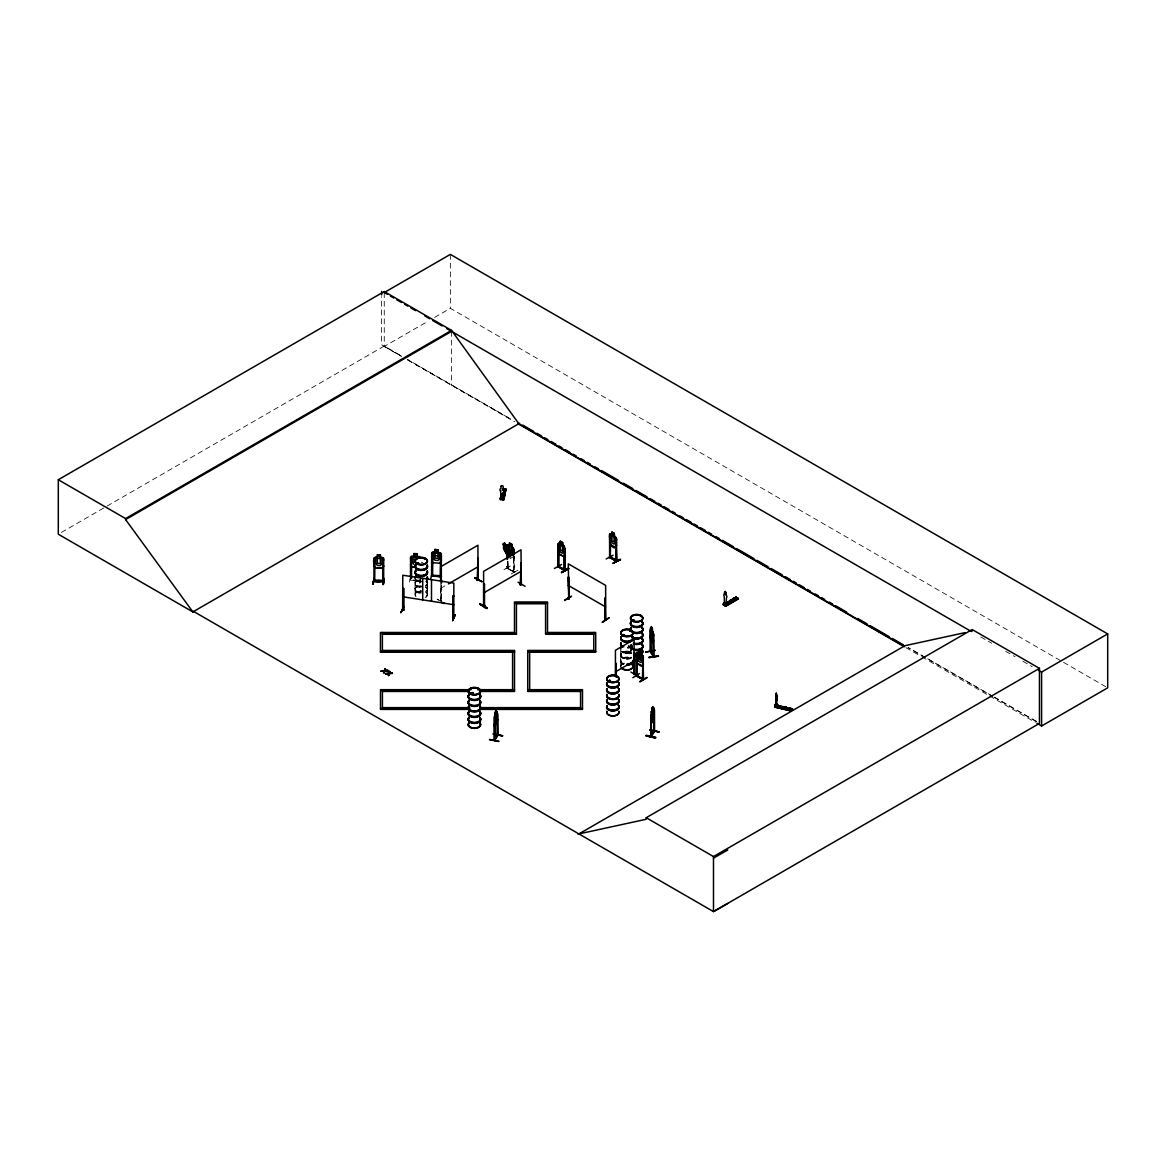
<?xml version="1.0" encoding="UTF-8"?>
<svg xmlns="http://www.w3.org/2000/svg" width="1166" height="1166" viewBox="0 0 1166 1166"><rect width="100%" height="100%" fill="white"/><g stroke="black" fill="none" stroke-linecap="round" stroke-linejoin="round"><path stroke-width="0.75" stroke-dasharray="5 3.75" d="M415.096 583.787L415.081 588.859L415.096 586.323M427.252 582.067L427.47 588.947M620.735 655.598L620.735 660.67L620.749 658.134M415.271 588.028L415.081 588.801A6.165 3.556 0 0 1 421.261 585.245M415.081 582.913L415.081 578.074M620.735 654.709L620.735 649.87M415.081 588.888L415.096 588.859A6.165 3.556 0 0 0 421.261 592.372M410.33 577.185L409.383 582.869L410.855 576.762M419.352 580.683L419.264 579.866M421.29 577.768L419.789 583.452L420.751 577.316M419.789 583.452L420.766 577.316M415.271 582.067L415.271 584.632M421.261 592.765A6.267 3.615 0 0 1 414.994 589.151L415.169 588.276M419.643 591.118L421.261 591.002L415.825 592.794L415.169 595.666M427.252 590.579L427.587 589.355M620.924 653.878L620.924 656.429M620.822 660.087L620.604 661.049L620.924 659.825M620.604 666.456L621.463 664.62L625.297 662.915M624.568 652.202L623.154 651.575M630.077 647.902L630.806 647.684M630.675 645.119L630.631 647.596M630.019 647.99L630.893 648.179M630.354 651.75L632.22 649.141A6.267 3.615 0 0 1 632.234 643.996M513.2 558.397L513.973 556.284M507.91 567.959C505.723 566.822 509.775 567.915 507.735 568.687M507.123 568.323L514.046 572.317M508.157 568.614L507.837 561.516M513.448 571.223C521.304 576.237 493.553 557.494 514.017 572.36M513.652 557.421L513.638 571.763M507.458 561.006L507.385 568.163L514.381 572.185L514.293 554.2M415.198 593.698L415.825 592.824M426.712 596.569L427.368 593.713L425.707 592.051M623.227 651.823L623.795 652.129M425.707 597.327L426.698 596.584M441.564 600.475L440.588 600.621L440.602 584.793M61.448 532.41L105.508 506.962M107.083 506.059L384.255 346.025L401.468 355.965M384.255 292.549L384.255 346.477L428.33 321.044M434.612 317.4L450.353 308.32L1061.978 661.443M440.602 588.378L446.826 584.793M509.906 558.791L513.681 556.605M513.332 558.47L514.046 556.24L514.002 572.317M517.85 570.276L510.723 574.299L517.806 569.897M418.623 580.537L417.515 580.741M441.112 600.359L441.229 581.28M418.434 580.624L417.545 580.624M624.087 652.421L622.863 652.231M420.037 580.755L420.154 579.91M507.56 568.221L507.21 561.152M413.055 580.1L420.285 580.508M410.49 580.158L420.256 580.697L420.183 579.721M623.154 652.537L624.408 651.721M623.795 652.741L631.345 652.173A6.194 3.571 0 0 1 621.551 651.415M631.345 657.551A6.267 3.615 0 0 1 622.484 657.551A6.267 3.615 0 0 1 622.484 652.435L626.914 653.47L631.345 652.406A6.267 3.615 0 0 0 622.484 652.435L621.478 651.648M623.781 652.96L621.478 651.415M416.83 580.362L421.261 581.426A6.165 3.556 0 0 1 416.903 580.333A6.165 3.556 0 0 0 415.562 584.21A6.165 3.556 0 0 0 421.261 586.411M416.83 580.61L421.261 581.674A6.194 3.571 0 0 1 415.898 579.852L416.845 580.581L415.825 579.852M439.946 600.752L437.104 599.149L439.888 600.825M401.235 356.096L381.617 344.815L381.617 296.689M407.517 359.711L511 419.221L407.736 359.58M925.265 657.449L908.023 647.524L925.221 657.464M992.689 696.219L926.839 658.338L992.514 696.321M994.248 697.108L1036.589 721.462M1063.567 662.346L1107.7 687.838M980.766 636.942L991.683 643.238M1005.719 651.342L1015.09 656.75M1022.888 661.253L1032.245 666.66M994.073 697.21L1036.326 721.608M384.255 346.477L401.468 356.417M407.736 360.032L514.658 421.757M905.924 647.655L920.12 655.86M921.708 656.764L987.966 695.023M989.54 695.942L1035.291 722.352M510.387 565.991L503.362 570.014L510.737 565.772M513.404 571.981L513.419 557.567M630.354 651.809L631.214 653.66A6.18 3.571 0 0 1 632.293 649.36M620.604 661.151L620.924 662.39M427.252 588.028L427.587 589.253M421.261 585.842A6.267 3.615 0 0 0 414.994 589.457L415.271 590.579M630.471 646.751L630.514 651.881M620.72 661.457L620.735 666.384M427.441 582.971L427.441 578.074M421.261 586.25A6.165 3.556 0 0 0 415.096 589.807L415.081 589.69A6.165 3.556 0 0 0 421.261 593.363M415.067 589.69L415.111 594.791M427.456 588.859L427.441 583.845M508.085 561.371L507.91 568.746M451.548 331.392L451.548 385.319M450.353 254.392L450.353 308.32M441.462 584.895L441.302 600.519M440.835 581.79L440.835 600.84M632.293 649.418A6.18 3.571 0 0 1 632.293 644.375M631.316 653.324A6.165 3.556 0 0 1 632.307 649.025M632.293 648.427A6.18 3.571 0 0 1 631.316 644.113M632.234 648.806A6.267 3.615 0 0 1 631.243 644.434M632.249 645.425A6.165 3.556 0 0 1 625.311 647.086M632.249 646.416A6.165 3.556 0 0 1 625.311 648.077M622.571 651.794A6.136 3.542 0 0 0 631.258 651.794A6.194 3.571 0 0 1 621.551 651.196M628.503 645.862A6.136 3.542 0 0 1 632.234 647.509M632.336 646.095A6.267 3.615 0 0 1 625.297 647.786M632.336 645.789A6.267 3.615 0 0 1 625.297 647.48M632.278 647.626A6.194 3.571 0 0 0 628.518 645.964L632.351 647.873L628.532 646.183A6.194 3.571 0 0 1 632.278 647.844M623.825 664.693A6.18 3.571 0 0 1 622.003 659.431A6.18 3.571 0 0 1 631.287 659.082M623.781 664.387A6.267 3.615 0 0 1 621.944 659.052A6.267 3.615 0 0 1 631.345 658.703M620.939 665.669A6.194 3.571 0 0 1 623.81 663.498M620.764 666.238A6.151 3.556 0 0 1 625.326 662.813M631.345 657.857A6.267 3.615 0 0 1 622.484 657.857A6.267 3.615 0 0 1 622.484 652.741A6.267 3.615 0 0 1 631.345 652.741M623.825 663.702A6.18 3.571 0 0 1 622.003 658.44A6.18 3.571 0 0 1 631.287 658.076M631.272 658.163A6.165 3.556 0 0 1 622.557 658.163A6.165 3.556 0 0 1 622.557 653.135A6.165 3.556 0 0 1 631.272 653.135M623.781 664.081A6.267 3.615 0 0 1 621.944 658.746A6.267 3.615 0 0 1 631.345 658.396M631.272 657.172A6.165 3.556 0 0 1 622.557 657.172A6.165 3.556 0 0 1 622.557 652.129A6.165 3.556 0 0 1 631.272 652.129M631.258 652.683A6.136 3.542 0 0 1 620.982 651.094M628.503 646.751A6.136 3.542 0 0 1 632.234 648.398M421.261 581.047A6.165 3.556 0 0 1 416.903 579.998M421.261 562.318A6.18 3.571 0 0 1 422.864 562.449M425.619 587.285A6.165 3.556 0 0 1 425.619 592.328A6.194 3.571 0 0 1 425.648 597.313M425.692 586.906A6.267 3.615 0 0 1 425.692 592.022M421.261 593.071A6.267 3.615 0 0 1 414.994 589.457M415.898 596.584A6.194 3.571 0 0 1 421.261 591.22M425.605 591.949A6.136 3.542 0 0 1 425.605 596.963M415.941 596.22A6.136 3.542 0 0 1 421.261 590.9M426.698 581.703A6.267 3.615 0 0 1 425.692 586.061M421.261 587.125A6.267 3.615 0 0 1 415.052 583.977L415.096 583.845A6.165 3.556 0 0 0 421.261 587.416M419.643 580.012A6.267 3.615 0 0 0 415.052 583.977A6.165 3.556 0 0 1 421.261 580.289M425.619 591.322A6.165 3.556 0 0 0 425.619 586.294A6.165 3.556 0 0 0 425.619 581.338M425.692 586.6A6.267 3.615 0 0 1 425.692 591.716M414.994 589.151A6.267 3.615 0 0 1 421.261 585.536M426.698 581.397A6.267 3.615 0 0 1 425.692 585.755M421.261 586.819A6.267 3.615 0 0 1 415.213 584.137A6.267 3.615 0 0 1 418.128 580.07M427.222 581.936A6.165 3.556 0 0 1 425.619 585.376M421.261 581.936A6.151 3.556 0 0 1 415.941 580.158M427.441 589.777L427.426 594.791L427.456 589.69"/><path stroke-width="1.5" d="M784.543 708.17L785.724 707.791M776.279 693.07L777.372 696.146L776.075 706.115L775.784 699.396L775.958 706.086L777.241 696.117M775.769 699.236L775.973 694.12M776.221 704.803L775.419 704.628M510.504 553.398L507.982 550.439L507.152 546.592L505.17 547.758L508.172 553.034L509.673 552.159L506.671 546.839L507.268 549.973L504.528 548.064L507.312 550.804L508.172 554.768L508.012 551.226L510.606 553.456M503.202 498.276L503.683 491.294A2.201 1.778 12.3 0 0 503.231 488.423L503.085 486.033L501.832 485.595M775.113 705.896C775.39 702.938 776.702 705.226 775.55 704.439M497.197 722.264L497.445 719.058L497.197 722.264L494.486 726.374L497.08 722.191M724.436 603.944L724.261 596.496A2.201 1.268 60 0 1 724.494 593.917L725.369 591.468M723.911 605.081L736.373 597.458L723.853 605.067C723.066 601.539 726.651 604.586 724.203 603.143L724.086 604.79M724.99 603.624L724.917 605.125M489.676 739.448L499.019 741.445L489.516 739.769M646.11 735.965C674.677 742.246 626.871 730.936 655.409 737.947M646.27 735.659L655.598 737.641M646.27 735.309L655.598 737.218M776.09 694.149L776.294 693.333M775.682 697.982L775.9 696.874M501.074 486.091L501.584 485.581M502.094 498.203L502.284 497.27M501.832 497.474L502.313 497.459M373.995 565.262L375.073 567.871L382.594 568.381L383.701 565.743L382.506 568.294L374.986 567.959C372.479 560.54 372.537 553.792 382.565 557.61L383.701 558.674L383.629 581.849M374.869 559.549L373.936 559.695L374.869 559.549L374.723 581.368L374.942 580.537M372.887 583.918L374.257 578.205M373.309 583.889L374.271 577.87M374.33 578.307L372.829 583.977L374.33 577.87M374.84 580.522L373.907 580.245M380.466 554.899L377.23 554.666L377.332 557.479L375.714 558.266L375.714 563.222L377.332 565.437L380.349 565.597L381.967 563.572L381.967 558.616L380.349 557.639L380.466 554.841M382.55 557.683L383.585 558.703M382.74 559.986L383.629 560.03L382.74 559.986L382.71 581.747C386.675 579.531 376.822 583.787 373.907 581.032M382.608 581.178C387.404 580.712 373.033 578.919 373.834 581.266M383.25 584.56L384.212 578.409L383.308 584.151M383.337 584.487L384.328 578.817M410.549 564.155L411.54 566.851L416.116 567.055L411.554 566.793L410.665 564.096M411.379 558.645L410.534 558.397L411.379 558.645L411.379 578.409M413.784 556.269L413.784 553.558L417.02 553.733L417.02 556.401M420.256 557.567L419.119 556.517L411.583 556.095L410.549 556.984L410.49 576.572M653.412 640.717L653.077 642.83L653.543 640.775M500.564 491.148L500.593 491.061A2.201 1.778 12.3 0 1 501.045 488.262L501.045 486.324M501.191 494.399L500.097 499.529L503.872 499.777L505.855 489.122L502.575 488.889M501.453 494.195C500.418 500.345 499.893 498.538 500.812 498.101L503.843 497.576L503.843 498.509L500.331 498.378M500.943 499.471L502.094 494.253M501.978 496.177L500.71 499.573M502.473 497.707L501.467 497.634M505.476 489.487C497.503 521.217 510.504 467.333 503.843 499.791M505.213 489.254L502.706 499.704M503.231 499.733L505.855 489.122M417.413 562.945L418.667 563.688M424.905 558.835L424.38 559.389L425.211 559.01M470.554 693.362L470.991 692.75M470.991 693.683C469.14 692.648 473.483 692.852 471.297 693.683M471.968 693.624L471.297 692.75M477.579 689.514L478.599 689.354L477.783 689.631M477.798 689.091L478.118 689.208M610.328 681.104L608.783 681.104M610.488 681.075C610.299 679.18 607.588 681.935 609.41 680.332M622.804 634.814L622.965 635.485M623.067 634.741L623.387 635.63L624.145 634.931M624.291 634.931L624.466 634.814M615.998 677.096L616.989 676.863M616.406 676.499L617.018 676.95M630.077 631.258L630.704 630.646L630.412 631.404M634.319 620.239L632.715 619.991L633.867 620.866M631.243 627.774A6.267 3.615 0 0 0 630.617 630.529L630.85 630.806M640.557 616.406L640.688 616.173M732.612 600.548L731.884 600.271M650.992 651.094L650.351 650.701M651.036 651.94L650.278 651.459L650.307 628.445M653.222 655.511L653.864 656.779L653.543 634.654M650.599 627.978L653.543 633.648L653.543 656.837L653.383 655.962M655 650.132L645.745 652.202M775.215 704.366L775.259 705.926M494.224 740.308L494.136 717.192L497.197 711.566L497.605 735.717L497.969 734.361L497.226 734.857M494.238 739.579L494.573 739.04M494.923 739.244L497.43 735.148M494.88 740.016L494.151 739.594L494.894 739.186M497.911 735.25L497.576 713.534L497.226 735.644M651.182 711.887L650.788 736.635L654.563 730.572L653.82 731.067M653.82 731.301L650.745 735.804L651.167 736.693L651.138 714.525L651.532 736.125M653.835 731.738L654.141 708.17L653.849 731.796L654.199 730.47M654.49 731.446L651.284 736.606M432.528 554.462L431.639 554.389L432.528 554.462L432.411 576.077L432.586 554.258M430.75 578.555L432.222 572.943M432.528 575.246L431.624 574.94M432.688 575.29L441.302 575.756M440.398 554.958L441.287 555.031L440.398 554.958L440.442 576.762M440.252 576.704L440.442 576.004M440.617 579.079L441.389 576.266L441.156 579.531M431.682 559.942L432.673 562.682L440.238 563.295L441.331 560.759L441.331 553.631L438.022 552.48M434.918 552.101L434.918 549.448L438.125 549.74L438.008 552.538L439.611 553.573L439.611 558.529L438.008 560.496L435.005 560.234L433.402 557.96L433.402 553.005L435.005 552.261L435.02 549.55M440.223 563.353L441.331 560.759M777.635 704.41L775.856 704.133L777.635 704.41L776.337 707.092L776.439 706.028L774.763 705.619L774.661 706.683L791.481 710.502L774.559 707.033L791.073 711.041L792.414 708.768L790.752 708.36L789.455 710.123M792.414 708.768L792.064 709.657L775.594 705.619L775.958 704.002M791.044 711.071L792.414 708.957L775.507 705.357L775.113 704.322M444.129 603.23L440.967 602.21M479.765 604.352C492.562 609.803 485.93 610.328 480.159 603.697M480.115 603.769L486.849 608.317M487.155 607.778L480.057 604.148M496.395 712.922L496.337 710.094L494.69 716.303L494.53 740.497L497.911 735.207M651.838 710.75L651.838 718.708C654.286 716.536 654.009 703.725 651.838 708.097L651.94 710.764L651.911 708.083M725.223 603.376L724.246 603.565M564.869 554.608L563.994 556.838L558.601 553.719L557.887 550.673L558.674 553.675L564.023 556.663M616.479 545.367L615.692 547.656L616.552 545.426M636.257 675.989L636.286 652.829L637.088 652.26L643.18 656.808L642.379 666.121L636.986 663.002L636.286 659.941M642.364 665.975L643.136 663.848M643.224 663.804C643.326 669.211 635.324 663.265 636.432 659.927M384.124 672.957L384.838 670.756L387.826 670.363L384.838 671.193L384.124 672.957L384.139 670.8L383.556 672.622M388.672 675.58L389.386 673.38L392.374 672.986L389.386 673.817L388.672 675.58L388.686 673.423M384.241 670.873L381.209 671.266L384.241 670.873L384.94 668.701L385.509 669.473L384.94 668.701M388.103 675.245L389.488 671.325L389.488 673.452M389.488 671.325L388.788 673.511L385.757 673.89L388.788 673.059M385.509 669.022L384.94 670.829L387.826 670.363M389.386 673.817L390.056 671.645M403.567 588.655L402.707 588.524L403.567 588.655L403.538 610.241M403.421 607.092L400.871 612.675L403.83 607.092M403.83 606.786L400.885 612.631M452.874 596.292L453.836 596.22L452.874 596.292L452.874 617.863L453.807 618.024L453.836 583.117L402.795 575.217L402.62 610.11L403.684 609.978M402.693 609.104L403.669 609.672M453.006 616.858L453.851 617.222L452.787 617.28M453.851 616.96L452.802 617.878L452.962 596.088M455.163 614.701L452.641 620.676M452.729 620.618L455.279 615.109M503.187 493.641L504.018 493.131L503.187 492.65M775.609 705.619L775.944 704.934L774.661 706.815L791.218 710.852M554.418 568.469L561.487 564.533M613.112 555.249L606.16 558.951M571.5 596.38L564.606 600.111M632.832 677.723L639.449 673.569M784.324 707.675L784.893 708.403M567.944 598.624L569.008 598.872L568.279 576.922L568.687 599.047L568.294 597.662M568.993 598.114L568.323 597.706M604.673 619.059L605.737 619.292L604.804 619.131M637.277 675.391L636.534 674.968L636.811 676.309L637.19 654.592L636.315 654.374L636.957 654.738M643.224 679.093L642.743 678.772M558.805 548.909L558.631 567.07L558.106 565.699M610.59 556.94L609.541 556.663L610.226 557.115M616.012 560.35C601.86 553.631 618.752 559.651 616.552 561.502L616.479 538.298L614.176 536.083M609.862 557.348L616.727 561.225M478.206 580.085L477.258 580.333L477.958 558.354L477.725 579.648M484.021 605.402L484.575 605.212M484.502 584.253L483.628 584.472L484.502 584.253L484.502 605.897L484.59 605.023M521.246 584.647L520.998 562.901L520.298 584.88L521.333 584.603L520.998 549.798L483.628 571.369L483.555 606.087L484.59 605.81M636.825 662.346L641.227 654.738L642.379 655.394L643.297 656.735L643.297 679.924L642.801 678.539M495.433 712.032L496.104 710.983L495.433 712.922M494.865 718.387L494.894 739.9M502.604 735.775L493.145 733.982L502.59 735.746M493.305 733.808L502.415 736.067M494.238 740.366L497.576 735.105M652.027 708.243L652.989 706.465M652.027 709.132L652.698 707.194M651.094 711.93L654.097 708.258M654.476 709.817L654.563 731.359M649.71 730.31L659.198 731.971L649.885 729.974M418.171 563.586L417.574 563.061M634.042 620.225L633.051 620.458M633.896 620.574L632.613 620.56M786.482 707.31C782.721 711.595 788.988 706.436 784.805 706.902L783.508 708.666M789.63 708.272L787.954 707.675L786.671 709.438M789.63 708.097L788.347 709.846M444.071 603.609L441.258 602.006M653.193 656.312L653.222 634.727L653.835 635.149M653.835 656.72L650.672 651.43M477.258 579.546L478.031 579.094M477.258 580.333L478.031 579.881M520.298 584.093L521.319 583.787L520.59 584.253M520.284 584.836L520.998 583.685M431.799 552.859L435.02 552.203M503.435 499.762L503.61 498.625M431.595 575.756L441.258 576.572M471.909 693.522L470.889 693.887M630.981 631.156L630.208 631.214M731.242 600.49L732.394 600.242L732.248 601.058M507.808 556.269L503.348 547.437L507.982 544.653L514.119 549.171L514.046 554.55M558.703 542.977L564.053 546.067L562.566 545.207L562.566 542.554L563.557 551.81L562.42 553.267L560.263 552.028L559.126 549.244L559.126 544.289L560.263 543.881L557.887 543.545L557.844 566.661L558.805 566.078M616.479 561.458L609.614 557.494L609.585 534.378L611.961 534.713M609.658 534.451L610.386 533.809L615.706 536.972M723.299 604.629L725.791 606.16L738.457 598.858L735.921 597.021L734.638 597.939M726.899 605.11L726.899 604.177L724.99 605.722L738.267 598.537L735.921 597.196L723.08 604.615M725.135 605.679L738.253 598.362M738.136 598.697L725.762 606.174M615.998 675.478L615.75 663.221L615.677 675.668M634.042 674.196L634.115 652.61L634.391 674.385M637.817 676.163L630.937 672.068M441.462 579.691C439.771 579.502 442.949 580.435 441.462 583.16M477.506 580.464L478.206 558.485M474.635 577.942L482.068 581.732L475.014 577.709M520.532 585.026L521.246 563.047M518.025 582.228L525.108 586.279M484.502 605.824L483.803 606.233L483.875 584.618M568.746 599.047L568.921 577.287M605.154 619.7L605.008 598.129L605.475 620.254L604.688 619.248M609.118 617.761L602.501 622.396M602.181 622.178L609.075 617.703M640.834 651.911L638.589 650.541L640.979 651.823L640.906 654.52M636.286 652.829L636.563 675.799L643.545 679.749L642.816 657.799L642.583 679.603L642.816 663.192M640.906 651.867L641.985 661.064L640.834 662.521L638.677 661.297L637.51 658.513L638.662 650.497M643.224 656.779L642.481 655.321L643.166 656.808M643.457 658.163L642.583 657.945M636.607 675.012L637.03 675.566M646.955 677.781L639.93 681.891M646.941 677.431L639.974 681.469M193.731 611.523L192.973 611.975L58.3 534.217L58.3 479.736L384.255 291.544L451.548 330.386L518.841 423.724L904.116 646.168M384.255 291.544L384.255 292.549L450.353 254.392L1107.7 633.91L1107.7 687.838L1041.602 725.995L1036.88 723.255M58.3 479.736L125.593 518.579L451.548 330.386M727.759 903.475L713.49 911.608L193.643 611.48L192.871 611.917L125.593 519.584L451.548 331.392M192.871 611.917L519.599 423.287M504.528 543.006L502.838 543.968L504.368 548.224L509.455 555.293L510.956 554.418L510.475 551.707L507.472 546.431L506.131 545.95C502.881 537.963 505.111 548.224 507.254 545.178L507.21 559.345M504.528 546.752L503.493 548.734L507.851 556.226M448.385 583.889L477.958 566.807M558.179 544.959L558.805 545.324M483.628 592.94L520.998 571.369M565.029 570.466L564.067 570.247L564.155 548.69L565.029 548.909L565.102 570.524L558.179 566.53L558.179 550.352M565.029 548.909L564.155 548.69M614.103 533.474L611.961 532.06L611.961 534.888L610.809 535.107L610.809 540.062L611.961 542.846L614.103 544.085L615.254 542.627L614.263 533.387L614.263 536.039M609.585 534.378L610.328 557.902L610.488 543.341M610.255 536.287L609.614 535.923L610.328 557.902M558.631 566.516L565.029 569.678M616.377 561.429L616.085 539.377L616.727 561.283M564.329 569.518L558.281 566.545M616.727 539.741L615.852 539.523M568.877 568.775L561.487 572.623L568.498 568.134M561.516 572.2L568.542 568.192M561.546 572.579L568.585 568.571M610.372 544.493C608.069 536.651 611.159 549.958 615.765 547.612M616.202 560.963L616.085 546.562M613.17 563.003L620.56 559.622L613.214 563.061M724.494 591.964L724.596 593.858M726.126 592.561L725.267 591.512M724.596 603.42L726.054 604.571L726.476 597.764A2.201 1.268 60 0 0 726.054 594.806L726.141 594.747M723.284 603.565L724.567 602.822M730.076 600.388C736.329 603.201 727.351 600.854 731.359 599.645L733.691 601.19L731.359 599.645M732.496 598.989C738.748 601.802 729.785 599.455 733.778 598.245L736.125 599.79L733.778 598.245M723.547 604.906L736.402 597.59M723.459 603.667L725.427 605.562L726.899 604.177M724.975 605.693L738.122 598.697M615.429 671.864L634.115 661.078M578.161 834.36L904.889 645.716L965.084 632.628M578.919 833.909L646.212 819.275L646.212 817.716L972.167 629.523L1039.46 668.366L1039.46 723.416L713.49 911.608L713.49 856.558L1039.46 668.366M972.167 631.083L971.409 631.535L446.855 328.681M1038.483 670.261L1041.602 672.068L1107.7 633.91M507.91 544.697L509.615 545.703L509.615 543.05M507.458 546.621L507.837 557.916M509.469 545.615L509.469 542.948L511.83 544.245L512.821 553.486L511.685 554.943L509.542 553.704L508.391 550.92L508.391 545.965L509.542 545.746M511.83 544.245L511.685 546.985L513.317 547.758M513.419 555.774L513.652 550.235L514.293 554.2M514.293 550.6L513.419 550.381M507.953 555.351C506.714 548.064 506.846 557.552 510.65 556.911M383.57 581.819L373.936 581.266L373.995 558.091M713.49 858.132L727.759 849.999M507.181 545.222L512.559 553.529M431.799 574.955L432.586 574.998M432.63 575.261L431.566 575.975L431.712 552.757L432.732 551.912L440.15 552.728L441.316 553.69L441.331 576.806L431.741 575.989M477.914 579.925L477.958 545.236L440.602 566.807L440.602 581.193M417.137 563.338L418.623 563.572M732.394 600.84L731.519 600.913M609.862 680.959L608.885 681.323M453.749 617.208L453.72 618.038M505.184 489.356L502.575 489.079M633.051 619.787L632.876 620.574M623.154 634.61L624.116 634.61M624.087 635.455L622.746 635.004M651.328 626.536L652.873 632.759L652.348 638.953C649.229 636.957 651.809 622.28 651.459 629.305M652.377 628.299L652.479 630.937M650.963 630.34L650.351 629.917L651.007 651.969M653.441 633.663L653.062 632.103M650.599 638.662C649.943 630.748 650.337 641.664 653.077 642.83L650.613 638.618M653.179 655.671L650.351 651.488L653.383 656.75M649.025 657.289L658.571 656.181L649.039 657.362M649.025 657.741L658.411 655.846M609.789 556.517L610.226 557.902M381.209 670.814L387.826 670.814M381.209 671.266L384.139 671.252M389.488 673.001L392.374 672.986M385.757 673.438L392.374 673.438M385.757 673.89L388.686 673.875M474.693 577.826L481.675 581.513M470.991 693.027L472.099 693.347M374.869 580.566L373.936 580.537M604.935 619.671L605.737 620.079L605.635 585.39L568.279 563.819L568.877 598.799M642.612 678.787L637.03 675.784L643.297 679.137M558.514 566.253L557.96 565.947M564.548 569.329L564.854 570.67L564.781 547.466L563.98 546.111M503.187 492.81L504.018 493.276M514.498 603.099L547.51 603.099M516.232 603.769L545.775 603.769M514.498 632.482L380.466 632.482L380.466 652.231L514.512 652.217M547.51 632.468L595.709 632.468L595.709 652.217L527.732 652.217M382.39 633.604L516.421 633.604M545.586 633.604L593.771 633.59M382.39 634.275L516.421 634.275L516.421 603.099M593.771 634.26L545.586 634.275L545.586 603.099M382.39 650.439L514.498 650.439L514.512 691.453L480.144 691.453M593.771 650.424L527.732 650.424L527.732 691.453L580.566 691.453M527.732 651.094L593.771 651.094M382.39 651.109L514.498 651.109M380.466 651.561L514.512 651.532M527.732 651.532L595.709 651.532M471.093 689.674L380.495 689.674L380.495 709.409L469.679 709.409M478.322 689.674L514.512 689.674M527.732 689.674L582.49 689.674L582.49 709.409L480.581 709.409M382.419 690.782L469.286 690.782M480.144 690.782L514.512 690.782M527.732 690.782L580.566 690.782M382.419 691.453L469.286 691.453M382.419 707.631L469.679 707.631M480.581 707.631L580.566 707.631M382.419 708.301L469.679 708.301M480.581 708.301L580.566 708.301M380.495 708.739L469.679 708.739M480.581 708.739L582.49 708.739M496.293 712.892L496.293 720.865L495.244 722.512L494.69 721.258M402.766 609.075L402.766 609.862M416.903 557.421L413.886 557.261L413.886 562.216M403.451 609.483L402.605 610.08L403.567 610.226M502.342 489.924L505.621 490.347L502.342 490.114M417.472 563.207L418.142 562.974M623.46 635.208L623.81 635.208A6.267 3.615 0 0 0 622.484 635.776M609.556 680.376L610.386 680.653M435.005 549.609L438.008 549.886M431.682 555.337L441.316 556.197M402.795 596.788L453.836 604.688M495.215 711.858L495.215 714.51M418.507 562.857L417.064 563.44M776.075 694.411L776.075 696.35M775.856 704.876L792.516 709.045M792.355 709.278L775.754 705.401M605.285 620.195L605.008 598.129M558.543 567.084L558.558 545.455M564.504 570.145L564.402 555.745M624.058 634.858L623.81 634.639A6.165 3.556 0 0 0 621.565 635.907M571.18 596.263L564.606 600.563M643.224 679.88L636.359 676.003M384.255 292.549L387.389 294.357M390.523 296.164L393.656 297.971M396.775 299.779L401.468 302.49M404.602 304.297L407.736 306.104M410.869 307.911L415.562 310.622M424.949 316.044L429.642 318.755M432.775 320.563L442.162 325.97M522.747 425.094L533.751 431.449M536.899 433.271L541.622 435.997M544.755 437.804L547.903 439.626M551.052 441.433L555.774 444.159M558.922 445.98L562.056 447.802M565.204 449.61L569.926 452.335M573.074 454.157L576.208 455.964M580.93 458.69L584.079 460.512M587.227 462.319L590.36 464.141M595.083 466.866L598.231 468.674M601.379 470.496L618.68 480.479M623.387 483.205L632.832 488.656M635.966 490.463L646.984 496.818M650.118 498.64L654.84 501.365M657.988 503.173L661.137 504.995M664.285 506.816L668.993 509.527M672.141 511.349L675.289 513.171M679.997 515.882L683.145 517.704M686.293 519.526L691.015 522.251M694.164 524.059L697.297 525.881M700.445 527.688L705.168 530.413M708.316 532.235L711.449 534.043M716.172 536.768L719.32 538.59M722.468 540.397L733.472 546.752M736.62 548.574L753.921 558.558M757.055 560.38L768.073 566.734M771.207 568.542L782.226 574.911M785.359 576.718L790.082 579.444M793.23 581.266L796.378 583.073M799.526 584.895L804.234 587.62M807.382 589.428L810.53 591.249M815.238 593.975L818.386 595.782M821.534 597.604L824.683 599.411M829.405 602.137L832.539 603.959M835.687 605.766L846.691 612.135M857.71 618.49L867.14 623.927M870.288 625.748L889.162 636.636M892.296 638.458L903.315 644.813M517.806 423.579L904.35 646.751M734.638 597.75L736.97 599.105M611.888 532.104L614.263 533.387M724.086 603.216L726.141 604.513M610.43 544.449L615.706 547.495M562.566 542.554L560.19 541.272L560.263 544.056M560.263 541.403L562.42 542.642M564.781 570.626L557.96 566.734M568.279 585.39L605.635 606.961M646.212 817.716L713.49 856.558M785.68 707.835L784.412 708.243M418.521 557.508L416.903 556.532L416.918 553.821M650.555 651.925L650.672 629.844M413.886 564.329L412.268 562.114L412.268 557.159L413.886 556.371L413.901 553.661M651.357 626.681L652.173 628.474M651.532 628.299L652.173 629.363M494.136 724.261L494.588 726.403M500.593 491.061L501.03 498.115M1041.602 672.068L1041.602 725.995M726.724 604.075L726.724 604.819M726.141 592.809L726.054 594.806M659.009 731.825L649.724 729.858M655.161 650.468L645.789 651.881M637.19 654.592L637.263 676.207M634.013 674.531L634.115 639.507L615.429 650.293L615.429 675.522M616.406 538.342L616.406 545.411M615.75 663.221L615.75 675.347M593.771 632.468L593.771 652.217M580.566 689.674L580.566 709.409M560.35 541.359L560.35 544.012M547.51 634.275L547.51 601.977L514.498 601.977L514.498 634.275M529.655 651.532L529.655 690.345M513.652 550.235L513.652 553.835M512.588 651.532L512.588 690.345M507.458 553.821L507.458 559.214M503.348 498.596L503.348 499.354M502.488 497.62C503.61 499.923 500.345 499.689 501.482 497.547M500.578 498.392L500.578 499.15M484.254 584.108L484.152 605.693M431.493 579.662L431.493 601.233M422.719 578.307L422.719 599.878M411.423 558.441L411.423 578.219M403.655 588.466L403.669 610.241M382.39 632.482L382.39 652.231M382.419 689.674L382.419 709.409M381.617 291.34L381.617 294.911M125.593 518.579L125.593 519.584M642.087 627.774A6.267 3.615 0 0 1 640.484 632.453A6.267 3.615 0 0 1 632.234 632.147M642 628.153A6.165 3.556 0 0 1 640.411 632.759A6.165 3.556 0 0 1 632.307 632.453M630.5 629.932A6.165 3.556 0 0 1 631.316 628.153M642.087 621.828A6.267 3.615 0 0 1 636.665 627.25A6.267 3.615 0 0 1 631.243 621.828M642 627.148A6.165 3.556 0 0 1 639.74 632.016A6.165 3.556 0 0 1 631.316 630.719M630.704 629.859A6.165 3.556 0 0 1 631.316 627.148M642 622.192A6.165 3.556 0 0 1 636.665 627.541A6.165 3.556 0 0 1 631.316 622.192M642.087 627.468A6.267 3.615 0 0 1 640.484 632.147A6.267 3.615 0 0 1 632.234 631.841M630.617 630.208A6.267 3.615 0 0 1 631.243 627.468M642.087 621.522A6.267 3.615 0 0 1 636.665 626.944A6.267 3.615 0 0 1 631.243 621.522M642 621.201A6.165 3.556 0 0 1 636.665 626.536A6.165 3.556 0 0 1 631.316 621.201M642 632.817A6.151 3.556 0 0 1 640.411 637.408A6.151 3.556 0 0 1 632.307 637.102M642.029 633.123A6.194 3.571 0 0 1 640.425 637.758A6.194 3.571 0 0 1 632.293 637.452M642.087 644.434A6.267 3.615 0 0 1 641.096 648.806A6.267 3.615 0 0 1 633.532 649.375M642 639.157A6.165 3.556 0 0 1 641.023 643.457A6.165 3.556 0 0 1 633.575 644.026M642 644.113A6.165 3.556 0 0 1 641.023 648.413A6.165 3.556 0 0 1 633.575 648.981M642 645.119A6.165 3.556 0 0 1 641.023 649.418A6.165 3.556 0 0 1 633.575 649.987M641.985 649.768A6.136 3.542 0 0 1 641.009 654.053M636.665 655.088A6.136 3.542 0 0 1 633.59 654.622M642.087 644.74A6.267 3.615 0 0 1 641.096 649.112A6.267 3.615 0 0 1 633.532 649.681M642 633.692A6.151 3.556 0 0 1 640.411 638.298A6.151 3.556 0 0 1 632.307 637.991M642.029 633.371A6.194 3.571 0 0 1 640.425 637.991A6.194 3.571 0 0 1 632.293 637.685M642.087 638.487A6.267 3.615 0 0 1 641.096 642.845A6.267 3.615 0 0 1 633.532 643.428M642 638.166A6.165 3.556 0 0 1 641.023 642.466A6.165 3.556 0 0 1 633.575 643.034M642.087 638.793A6.267 3.615 0 0 1 641.096 643.151A6.267 3.615 0 0 1 633.532 643.734M642.029 650.089A6.194 3.571 0 0 1 641.038 654.418M636.665 655.452A6.194 3.571 0 0 1 633.561 654.971M620.764 649.273A6.151 3.556 0 0 1 620.968 648.354M632.336 636.534A6.267 3.615 0 0 1 627.731 641.927A6.267 3.615 0 0 1 620.866 637.408M632.249 636.898A6.165 3.556 0 0 1 627.716 642.218A6.165 3.556 0 0 1 620.953 637.758M622.557 636.17A6.165 3.556 0 0 1 623.825 635.601M632.336 636.228A6.267 3.615 0 0 1 627.731 641.621A6.267 3.615 0 0 1 620.866 637.102M622.484 635.47A6.267 3.615 0 0 1 623.781 634.902M632.249 635.907A6.165 3.556 0 0 1 627.716 641.213A6.165 3.556 0 0 1 620.953 636.767M622.542 647.159A6.18 3.571 0 0 1 620.939 643.719M622.484 646.853A6.267 3.615 0 0 1 620.866 643.355M622.484 646.547A6.267 3.615 0 0 1 620.866 643.049M623.825 646.736A6.18 3.571 0 0 1 620.939 642.714M632.234 664.474A6.136 3.542 0 0 1 629.261 669.532A6.136 3.542 0 0 1 620.982 667.171M633.08 660.612A6.165 3.556 0 0 1 626.914 664.168M632.249 664.824A6.165 3.556 0 0 1 629.99 669.692A6.165 3.556 0 0 1 621.565 668.38M632.876 660.685A6.165 3.556 0 0 1 626.914 665.159M632.963 660.32A6.267 3.615 0 0 1 626.914 664.868M633.182 660.947A6.267 3.615 0 0 1 626.914 664.562M427.324 571.559A6.267 3.615 0 0 1 420.445 576.077A6.267 3.615 0 0 1 415.839 570.684M427.222 571.923A6.165 3.556 0 0 1 420.46 576.368A6.165 3.556 0 0 1 415.927 571.063M427.412 577.491A6.136 3.542 0 0 1 426.581 579.254M415.125 577.491A6.136 3.542 0 0 1 415.941 575.712M427.252 576.893A6.194 3.571 0 0 1 426.625 579.619M415.081 577.826A6.194 3.571 0 0 1 415.898 576.033M427.324 565.597A6.267 3.615 0 0 1 420.445 570.13A6.267 3.615 0 0 1 415.839 564.738M427.222 570.917A6.165 3.556 0 0 1 420.46 575.377A6.165 3.556 0 0 1 415.927 570.057M427.222 565.962A6.165 3.556 0 0 1 420.46 570.422A6.165 3.556 0 0 1 415.927 565.102M427.324 571.253A6.267 3.615 0 0 1 420.445 575.771A6.267 3.615 0 0 1 415.839 570.378M427.324 565.291A6.267 3.615 0 0 1 420.445 569.824A6.267 3.615 0 0 1 415.839 564.431M427.222 564.971A6.165 3.556 0 0 1 420.46 569.416A6.165 3.556 0 0 1 415.927 564.111M427.426 578.365A6.151 3.556 0 0 1 426.596 580.143M415.315 577.447A6.151 3.556 0 0 1 415.941 576.587M427.252 577.126A6.194 3.571 0 0 1 426.625 579.837M415.081 578.059A6.194 3.571 0 0 1 415.898 576.266M618.811 694.338A6.194 3.571 0 0 1 612.835 698.842A6.194 3.571 0 0 1 606.859 694.338M618.796 683.597A6.165 3.556 0 0 1 612.835 688.086A6.165 3.556 0 0 1 606.874 683.597M618.796 682.606A6.165 3.556 0 0 1 612.835 687.095A6.165 3.556 0 0 1 606.874 682.606M618.796 689.558A6.165 3.556 0 0 1 612.835 694.032A6.165 3.556 0 0 1 606.874 689.558M618.257 688.319A6.267 3.615 0 0 1 613.651 693.712A6.267 3.615 0 0 1 606.786 689.193M618.257 688.013A6.267 3.615 0 0 1 613.651 693.406A6.267 3.615 0 0 1 606.786 688.887M618.796 688.552A6.18 3.571 0 0 1 612.835 693.041A6.18 3.571 0 0 1 606.859 688.552M618.257 682.372A6.267 3.615 0 0 1 613.651 687.765A6.267 3.615 0 0 1 606.786 683.247M618.257 682.066A6.267 3.615 0 0 1 613.651 687.459A6.267 3.615 0 0 1 606.786 682.941M618.796 694.557A6.18 3.571 0 0 1 612.835 699.046A6.18 3.571 0 0 1 606.859 694.557M618.767 695.096A6.136 3.542 0 0 1 612.835 699.556A6.136 3.542 0 0 1 606.903 695.096M618.811 711.289A6.194 3.571 0 0 1 612.835 715.793A6.194 3.571 0 0 1 606.859 711.289M618.811 694.79A6.194 3.571 0 0 1 612.835 699.294A6.194 3.571 0 0 1 606.859 694.79M618.796 700.562A6.165 3.556 0 0 1 612.835 705.051A6.165 3.556 0 0 1 606.874 700.562M618.796 699.571A6.18 3.571 0 0 1 612.835 704.06A6.18 3.571 0 0 1 606.859 699.571M618.796 706.523A6.165 3.556 0 0 1 612.835 710.998A6.165 3.556 0 0 1 606.874 706.523M618.257 705.284A6.267 3.615 0 0 1 613.651 710.677A6.267 3.615 0 0 1 606.786 706.159M618.257 704.978A6.267 3.615 0 0 1 613.651 710.371A6.267 3.615 0 0 1 606.786 705.853M618.796 705.517A6.18 3.571 0 0 1 612.835 710.007A6.18 3.571 0 0 1 606.859 705.517M618.257 699.338A6.267 3.615 0 0 1 613.651 704.73A6.267 3.615 0 0 1 606.786 700.212M618.257 699.032A6.267 3.615 0 0 1 613.651 704.424A6.267 3.615 0 0 1 606.786 699.906M618.796 711.522A6.18 3.571 0 0 1 612.835 716.011A6.18 3.571 0 0 1 606.859 711.522M479.838 700.737A6.267 3.615 0 0 1 474.416 706.159A6.267 3.615 0 0 1 468.994 700.737M479.765 701.101A6.18 3.571 0 0 1 474.416 706.465A6.18 3.571 0 0 1 469.067 701.101M479.838 694.79A6.267 3.615 0 0 1 474.416 700.212A6.267 3.615 0 0 1 468.994 694.79M469.985 694.032A6.267 3.615 0 0 1 472.798 693.1M479.765 700.11A6.18 3.571 0 0 1 474.416 705.459A6.18 3.571 0 0 1 469.067 700.11M479.765 695.155A6.18 3.571 0 0 1 474.416 700.504A6.18 3.571 0 0 1 469.067 695.155M470.044 694.411A6.18 3.571 0 0 1 472.813 693.493M479.838 700.431A6.267 3.615 0 0 1 474.416 705.853A6.267 3.615 0 0 1 468.994 700.431M479.838 694.484A6.267 3.615 0 0 1 474.416 699.906A6.267 3.615 0 0 1 468.994 694.484M469.985 693.726A6.267 3.615 0 0 1 472.798 692.793M479.751 694.164A6.165 3.556 0 0 1 474.416 699.498A6.165 3.556 0 0 1 469.067 694.164M470.058 693.42A6.165 3.556 0 0 1 472.813 692.502M479.838 717.702A6.267 3.615 0 0 1 474.416 723.124A6.267 3.615 0 0 1 468.994 717.702M479.78 706.144A6.194 3.571 0 0 1 474.416 711.508A6.194 3.571 0 0 1 469.053 706.144M479.765 718.067A6.18 3.571 0 0 1 474.416 723.43A6.18 3.571 0 0 1 469.067 718.067M479.736 722.731A6.136 3.542 0 0 1 474.416 728.05A6.136 3.542 0 0 1 469.096 722.731M479.751 706.64A6.151 3.556 0 0 1 474.416 711.974A6.151 3.556 0 0 1 469.082 706.64M479.78 722.862A6.194 3.571 0 0 1 474.416 728.225A6.194 3.571 0 0 1 469.053 722.862M479.78 723.051A6.194 3.571 0 0 1 474.416 728.415A6.194 3.571 0 0 1 469.053 723.051M479.838 711.756A6.267 3.615 0 0 1 474.416 717.177A6.267 3.615 0 0 1 468.994 711.756M479.751 717.075A6.165 3.556 0 0 1 474.416 722.424A6.165 3.556 0 0 1 469.067 717.075M479.765 712.12A6.18 3.571 0 0 1 474.416 717.469A6.18 3.571 0 0 1 469.067 712.12M479.838 717.396A6.267 3.615 0 0 1 474.416 722.818A6.267 3.615 0 0 1 468.994 717.396M479.838 711.449A6.267 3.615 0 0 1 474.416 716.871A6.267 3.615 0 0 1 468.994 711.449M479.751 711.129A6.165 3.556 0 0 1 474.416 716.463A6.165 3.556 0 0 1 469.067 711.129M654.039 715.254C648.165 729.829 653.485 721.419 654.141 715.283M496.293 713.781L495.244 715.428L495.244 720.384L496.293 718.737L496.293 713.781M652.887 709.992L651.838 711.639L651.838 716.594L652.887 714.947L652.887 709.992M504.528 543.75L503.566 544.303L504.106 545.251L505.067 544.697L504.528 543.75M620.225 559.316L613.229 563.411L620.239 559.359M416.364 554.302L414.426 554.185L414.426 555.074L416.364 555.176L416.364 554.302M379.81 555.395L377.871 555.293L377.871 556.182L379.81 556.284L379.81 555.395M380.349 558.529L377.332 558.354L377.332 563.309L380.349 563.484L380.349 558.529M437.469 550.279L435.545 550.104L435.545 550.993L437.469 551.168L437.469 550.279M438.008 553.427L435.005 553.15L435.005 558.106L438.008 558.383L438.008 553.427M650.788 720.573L651.167 722.599L650.832 720.501M640.44 652.129L639.055 651.342L640.44 653.018L640.44 652.129M640.834 655.452L638.677 654.213L638.677 659.169L640.834 660.408L640.834 655.452M613.724 533.693L612.339 532.906L613.724 534.582L613.724 533.693M614.103 537.016L611.961 535.777L611.961 540.732L614.103 541.971L614.103 537.016M562.027 542.875L560.657 542.073L562.027 543.75L562.027 542.875M562.42 546.184L560.263 544.945L560.263 549.9L562.42 551.139L562.42 546.184M511.291 544.551L509.921 543.75L511.291 545.44L511.291 544.551M511.685 547.874L509.542 546.621L509.542 551.576L511.685 552.83L511.685 547.874M652.348 631.87L651.357 630.208L651.357 635.164L652.348 636.825L652.348 631.87M633.575 621.07A6.18 3.571 0 0 0 642.845 617.98A6.18 3.571 0 0 0 633.575 614.89A6.18 3.571 0 0 0 633.575 621.07M633.59 621.58A6.151 3.556 0 0 0 642.816 618.505A6.151 3.556 0 0 0 633.59 615.429A6.151 3.556 0 0 0 633.59 621.58M633.561 621.289A6.194 3.571 0 0 0 642.86 618.199A6.194 3.571 0 0 0 633.561 615.094A6.194 3.571 0 0 0 633.561 621.289M623.825 635.776A6.18 3.571 0 0 0 633.094 632.686A6.18 3.571 0 0 0 623.825 629.596A6.18 3.571 0 0 0 623.825 635.776M623.81 636.009A6.194 3.571 0 0 0 633.109 632.905A6.194 3.571 0 0 0 623.81 629.815A6.194 3.571 0 0 0 623.81 636.009M623.839 636.286A6.151 3.556 0 0 0 633.065 633.211A6.151 3.556 0 0 0 623.839 630.136A6.151 3.556 0 0 0 623.839 636.286M418.186 563.98A6.151 3.556 0 0 0 427.426 560.904A6.151 3.556 0 0 0 418.186 557.829A6.151 3.556 0 0 0 418.186 563.98M418.186 564.475A6.151 3.556 0 0 0 427.426 561.4A6.151 3.556 0 0 0 418.186 558.325A6.151 3.556 0 0 0 418.186 564.475M418.171 564.184A6.194 3.571 0 0 0 427.456 561.094A6.194 3.571 0 0 0 418.171 557.989A6.194 3.571 0 0 0 418.171 564.184M609.76 681.614A6.151 3.556 0 0 0 618.986 678.539A6.151 3.556 0 0 0 609.76 675.464A6.151 3.556 0 0 0 609.76 681.614M608.492 681.556A6.136 3.542 0 0 0 618.767 679.967A6.136 3.542 0 0 0 611.246 675.624A6.151 3.556 0 0 0 608.477 681.571A6.151 3.556 0 0 0 618.782 679.967A6.151 3.556 0 0 0 611.246 675.624A6.136 3.542 0 0 0 608.492 681.556M471.326 694.062A6.194 3.571 0 0 0 480.611 690.972A6.194 3.571 0 0 0 471.326 687.867A6.194 3.571 0 0 0 471.326 694.062M474.416 711.085A6.136 3.542 0 0 0 479.736 705.765A6.194 3.571 0 0 1 474.416 711.245A6.194 3.571 0 0 1 469.053 705.882A6.136 3.542 0 0 0 474.416 711.085M471.341 694.542A6.151 3.556 0 0 0 480.567 691.467A6.151 3.556 0 0 0 471.341 688.392A6.151 3.556 0 0 0 471.341 694.542M471.326 694.236A6.194 3.571 0 0 0 480.611 691.146A6.194 3.571 0 0 0 471.326 688.042A6.194 3.571 0 0 0 471.326 694.236"/></g></svg>
